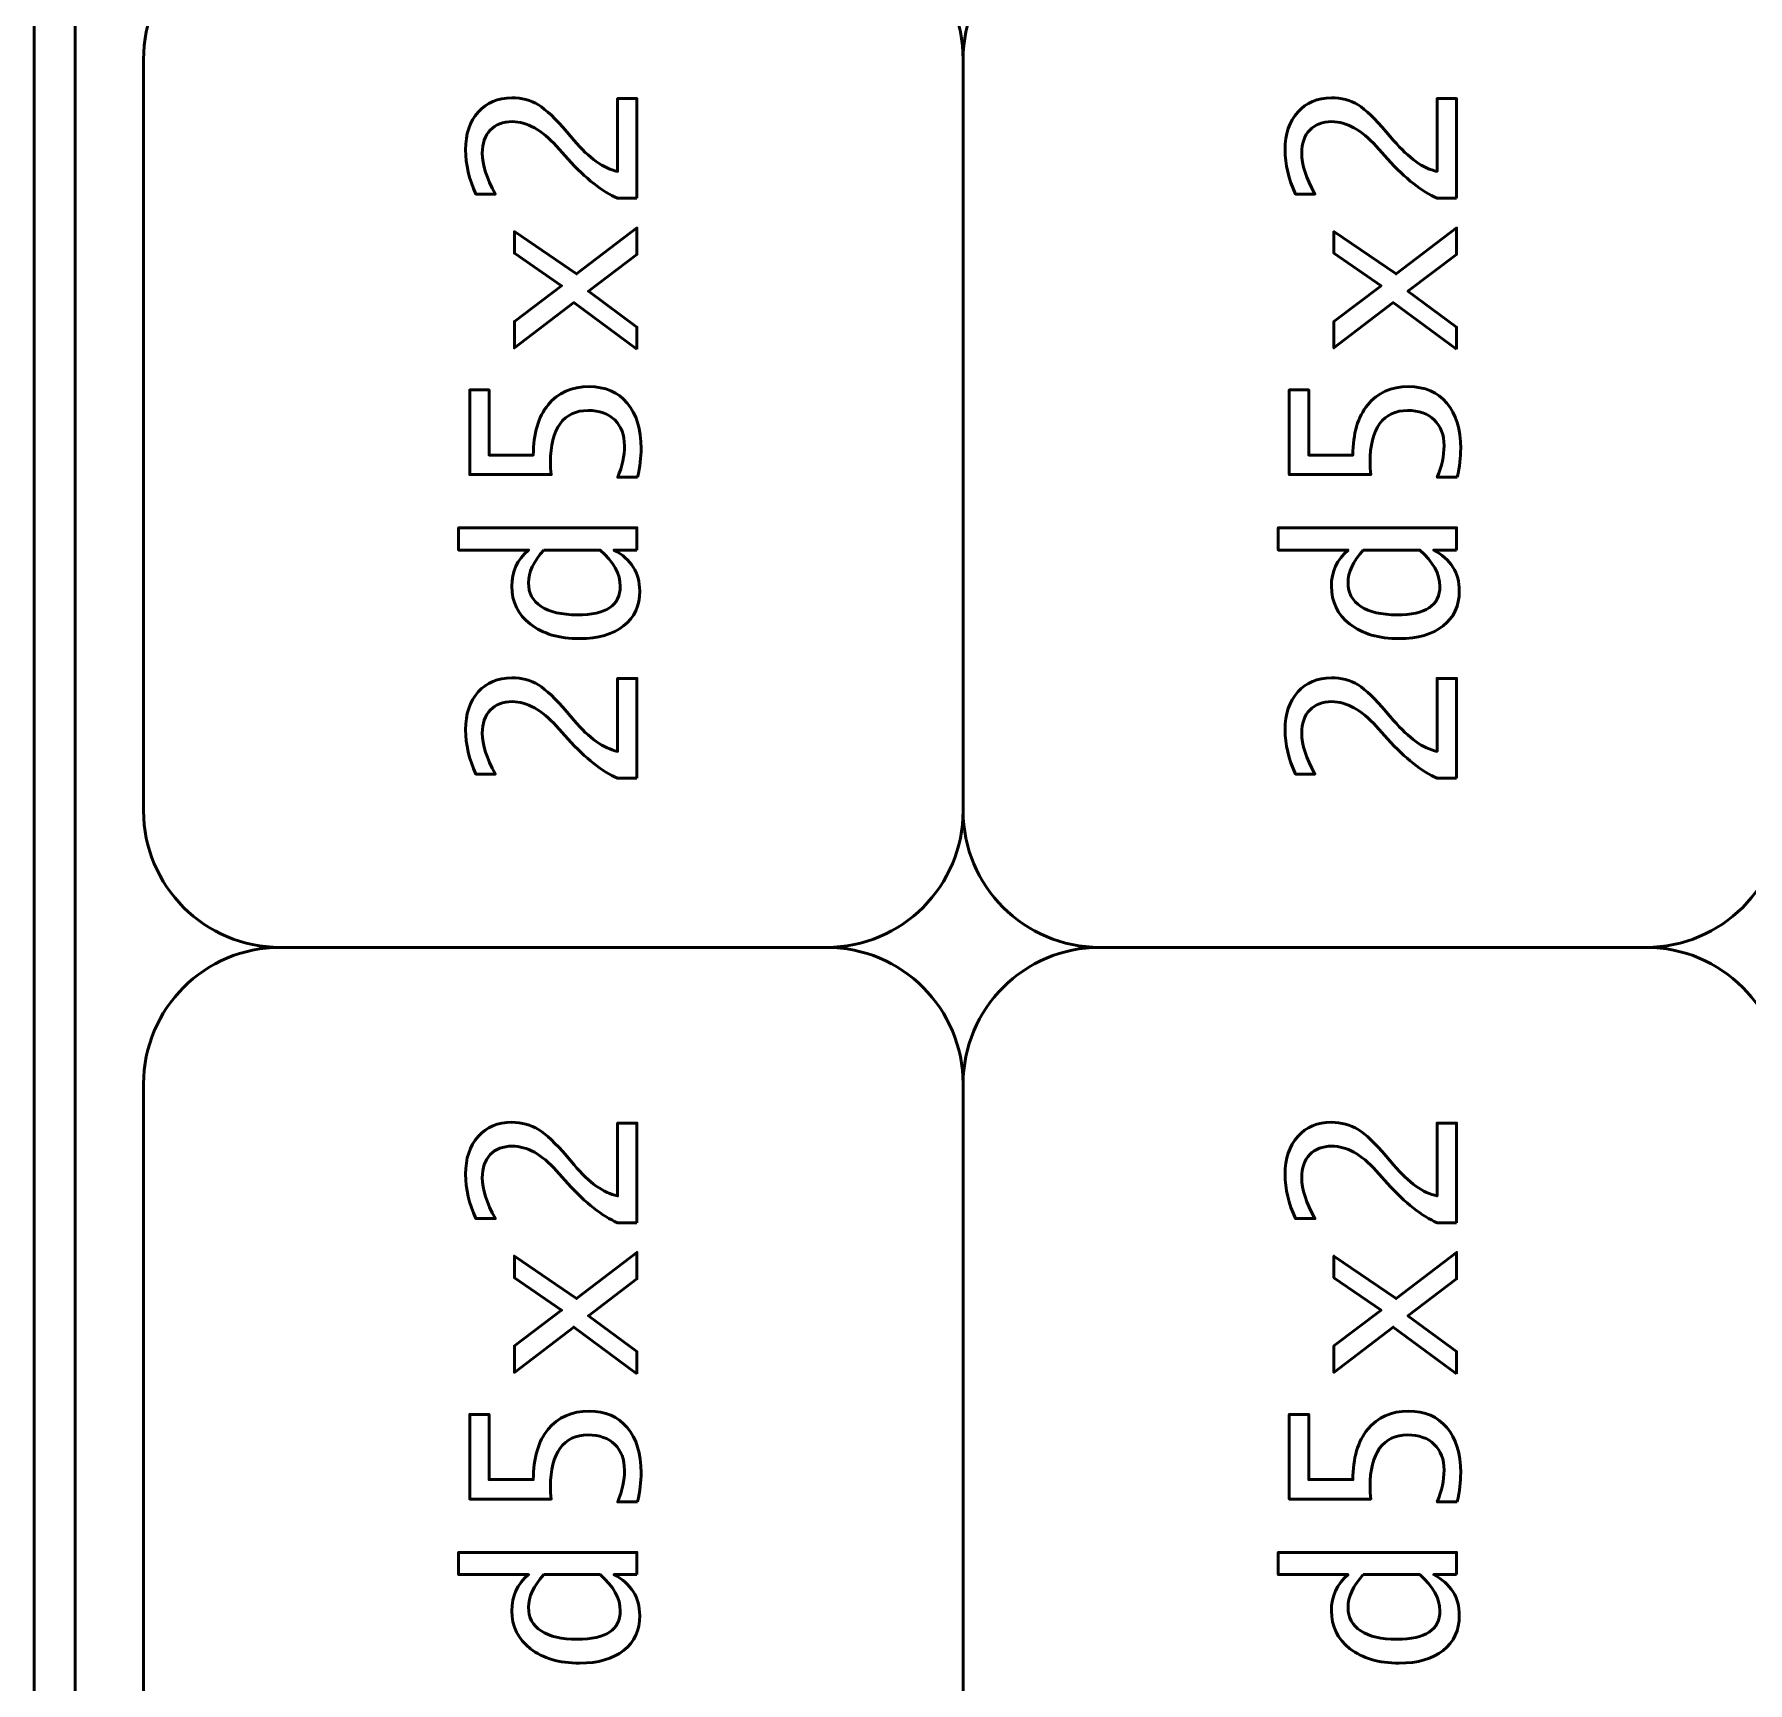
# Model space of a CAD drawing. Header units: centimetres. Extents: x -143 to 63, y -92 to 73.
# Drawn here: x -21.4 to -15.13, y -77.69 to -71.66 of the extents above; entities that cross this region are included whole.
import ezdxf

# ---------------------------------------------------------------- set-up
doc = ezdxf.new("R2010")
doc.units = ezdxf.units.CM
doc.header["$MEASUREMENT"] = 0
doc.layers.add('Layer 1', color=7, linetype='Continuous')

msp = doc.modelspace()

# ---------------------------------------------------------------- linework, layer by layer
at = {"layer": 'Layer 1', "lineweight": 53}
for points in [[(-21.4, -82.5), (-21.4, -82.5), (-21.4, -67.5), (-21.4, -67.5), (-21.4, -67.5), (-21.4, -67.00294), (-20.99706, -66.6), (-20.5, -66.6), (-20.5, -66.6), (-20.5, -66.6), (-9.5, -66.6), (-9.5, -66.6), (-9.5, -66.6), (-9.00294, -66.6), (-8.6, -67.00294), (-8.6, -67.5), (-8.6, -67.5), (-8.6, -67.5), (-8.6, -82.5), (-8.6, -82.5), (-8.6, -82.5), (-8.6, -82.99706), (-9.00294, -83.4), (-9.5, -83.4), (-9.5, -83.4), (-9.5, -83.4), (-20.5, -83.4), (-20.5, -83.4), (-20.5, -83.4), (-20.99706, -83.4), (-21.4, -82.99706), (-21.4, -82.5)], [(-20.45, -83.25), (-20.45, -83.25), (-9.55, -83.25), (-9.55, -83.25), (-9.55, -83.25), (-9.10817, -83.25), (-8.75, -82.89183), (-8.75, -82.45), (-8.75, -82.45), (-8.75, -82.45), (-8.75, -67.55), (-8.75, -67.55), (-8.75, -67.55), (-8.75, -67.10817), (-9.10817, -66.75), (-9.55, -66.75), (-9.55, -66.75), (-9.55, -66.75), (-20.45, -66.75), (-20.45, -66.75), (-20.45, -66.75), (-20.89183, -66.75), (-21.25, -67.10817), (-21.25, -67.55), (-21.25, -67.55), (-21.25, -67.55), (-21.25, -82.45), (-21.25, -82.45), (-21.25, -82.45), (-21.25, -82.89183), (-20.89183, -83.25), (-20.45, -83.25)]]:
    msp.add_open_spline(points, degree=3, knots=[0, 0, 0, 0, 0.1111111, 0.1111111, 0.1111111, 0.1111111, 0.2222222, 0.2222222, 0.2222222, 0.2222222, 0.3333333, 0.3333333, 0.3333333, 0.3333333, 0.4444444, 0.4444444, 0.4444444, 0.4444444, 0.5555556, 0.5555556, 0.5555556, 0.5555556, 0.6666667, 0.6666667, 0.6666667, 0.6666667, 0.7777778, 0.7777778, 0.7777778, 0.7777778, 1, 1, 1, 1], dxfattribs=at)
at = {"layer": 'Layer 1', "color": 4, "lineweight": 53}
for points, knots in [([(-18, -71.75), (-18, -71.75), (-18, -74.5), (-18, -74.5), (-18, -74.5), (-18, -74.77614), (-18.22386, -75), (-18.5, -75), (-18.5, -75), (-18.5, -75), (-20.5, -75), (-20.5, -75), (-20.5, -75), (-20.77614, -75), (-21, -74.77614), (-21, -74.5), (-21, -74.5), (-21, -74.5), (-21, -71.75), (-21, -71.75), (-21, -71.75), (-21, -71.47386), (-20.77614, -71.25), (-20.5, -71.25), (-20.5, -71.25), (-20.5, -71.25), (-18.5, -71.25), (-18.5, -71.25), (-18.5, -71.25), (-18.22386, -71.25), (-18, -71.47386), (-18, -71.75)], [0, 0, 0, 0, 0.1111111, 0.1111111, 0.1111111, 0.1111111, 0.2222222, 0.2222222, 0.2222222, 0.2222222, 0.3333333, 0.3333333, 0.3333333, 0.3333333, 0.4444444, 0.4444444, 0.4444444, 0.4444444, 0.5555556, 0.5555556, 0.5555556, 0.5555556, 0.6666667, 0.6666667, 0.6666667, 0.6666667, 0.7777778, 0.7777778, 0.7777778, 0.7777778, 1, 1, 1, 1]), ([(-15, -71.75), (-15, -71.75), (-15, -74.5), (-15, -74.5), (-15, -74.5), (-15, -74.77614), (-15.22386, -75), (-15.5, -75), (-15.5, -75), (-15.5, -75), (-17.5, -75), (-17.5, -75), (-17.5, -75), (-17.77614, -75), (-18, -74.77614), (-18, -74.5), (-18, -74.5), (-18, -74.5), (-18, -71.75), (-18, -71.75), (-18, -71.75), (-18, -71.47386), (-17.77614, -71.25), (-17.5, -71.25), (-17.5, -71.25), (-17.5, -71.25), (-15.5, -71.25), (-15.5, -71.25), (-15.5, -71.25), (-15.22386, -71.25), (-15, -71.47386), (-15, -71.75)], [0, 0, 0, 0, 0.1111111, 0.1111111, 0.1111111, 0.1111111, 0.2222222, 0.2222222, 0.2222222, 0.2222222, 0.3333333, 0.3333333, 0.3333333, 0.3333333, 0.4444444, 0.4444444, 0.4444444, 0.4444444, 0.5555556, 0.5555556, 0.5555556, 0.5555556, 0.6666667, 0.6666667, 0.6666667, 0.6666667, 0.7777778, 0.7777778, 0.7777778, 0.7777778, 1, 1, 1, 1]), ([(-19.19393, -72.25787), (-19.19393, -72.25787), (-19.26505, -72.25787), (-19.26505, -72.25787), (-19.26505, -72.25787), (-19.32051, -72.23416), (-19.38104, -72.18632), (-19.44638, -72.11421), (-19.44638, -72.11421), (-19.44638, -72.11421), (-19.48815, -72.06765), (-19.48815, -72.06765), (-19.48815, -72.06765), (-19.54262, -72.00768), (-19.59652, -71.97762), (-19.65014, -71.97762), (-19.65014, -71.97762), (-19.68429, -71.97762), (-19.71125, -71.98792), (-19.73086, -72.00838), (-19.73086, -72.00838), (-19.75047, -72.02884), (-19.76035, -72.05721), (-19.76035, -72.09319), (-19.76035, -72.09319), (-19.76035, -72.13524), (-19.74427, -72.18505), (-19.71209, -72.24263), (-19.71209, -72.24263), (-19.71209, -72.24263), (-19.78321, -72.24263), (-19.78321, -72.24263), (-19.78321, -72.24263), (-19.80861, -72.1883), (-19.82131, -72.13425), (-19.82131, -72.08035), (-19.82131, -72.08035), (-19.82131, -72.02306), (-19.80593, -71.97705), (-19.77503, -71.94234), (-19.77503, -71.94234), (-19.74412, -71.90777), (-19.7032, -71.89041), (-19.65212, -71.89041), (-19.65212, -71.89041), (-19.61543, -71.89041), (-19.58283, -71.89916), (-19.55447, -71.91666), (-19.55447, -71.91666), (-19.52597, -71.9343), (-19.49153, -71.96689), (-19.45089, -72.01473), (-19.45089, -72.01473), (-19.45089, -72.01473), (-19.42408, -72.0462), (-19.42408, -72.0462), (-19.42408, -72.0462), (-19.36849, -72.11167), (-19.31557, -72.14949), (-19.26505, -72.15965), (-19.26505, -72.15965), (-19.26505, -72.15965), (-19.26505, -71.89295), (-19.26505, -71.89295), (-19.26505, -71.89295), (-19.26505, -71.89295), (-19.19393, -71.89295), (-19.19393, -71.89295), (-19.19393, -71.89295), (-19.19393, -71.89295), (-19.19393, -72.25787), (-19.19393, -72.25787)], [0, 0, 0, 0, 0.0526316, 0.0526316, 0.0526316, 0.0526316, 0.1052632, 0.1052632, 0.1052632, 0.1052632, 0.1578947, 0.1578947, 0.1578947, 0.1578947, 0.2105263, 0.2105263, 0.2105263, 0.2105263, 0.2631579, 0.2631579, 0.2631579, 0.2631579, 0.3157895, 0.3157895, 0.3157895, 0.3157895, 0.3684211, 0.3684211, 0.3684211, 0.3684211, 0.4210526, 0.4210526, 0.4210526, 0.4210526, 0.4736842, 0.4736842, 0.4736842, 0.4736842, 0.5263158, 0.5263158, 0.5263158, 0.5263158, 0.5789474, 0.5789474, 0.5789474, 0.5789474, 0.6315789, 0.6315789, 0.6315789, 0.6315789, 0.6842105, 0.6842105, 0.6842105, 0.6842105, 0.7368421, 0.7368421, 0.7368421, 0.7368421, 0.7894737, 0.7894737, 0.7894737, 0.7894737, 0.8421053, 0.8421053, 0.8421053, 0.8421053, 0.8947368, 0.8947368, 0.8947368, 0.8947368, 1, 1, 1, 1]), ([(-16.19393, -72.25787), (-16.19393, -72.25787), (-16.26505, -72.25787), (-16.26505, -72.25787), (-16.26505, -72.25787), (-16.32051, -72.23416), (-16.38104, -72.18632), (-16.44638, -72.11421), (-16.44638, -72.11421), (-16.44638, -72.11421), (-16.48815, -72.06765), (-16.48815, -72.06765), (-16.48815, -72.06765), (-16.54262, -72.00768), (-16.59652, -71.97762), (-16.65014, -71.97762), (-16.65014, -71.97762), (-16.68429, -71.97762), (-16.71125, -71.98792), (-16.73086, -72.00838), (-16.73086, -72.00838), (-16.75047, -72.02884), (-16.76035, -72.05721), (-16.76035, -72.09319), (-16.76035, -72.09319), (-16.76035, -72.13524), (-16.74427, -72.18505), (-16.71209, -72.24263), (-16.71209, -72.24263), (-16.71209, -72.24263), (-16.78321, -72.24263), (-16.78321, -72.24263), (-16.78321, -72.24263), (-16.80861, -72.1883), (-16.82131, -72.13425), (-16.82131, -72.08035), (-16.82131, -72.08035), (-16.82131, -72.02306), (-16.80593, -71.97705), (-16.77503, -71.94234), (-16.77503, -71.94234), (-16.74412, -71.90777), (-16.7032, -71.89041), (-16.65212, -71.89041), (-16.65212, -71.89041), (-16.61543, -71.89041), (-16.58283, -71.89916), (-16.55447, -71.91666), (-16.55447, -71.91666), (-16.52597, -71.9343), (-16.49153, -71.96689), (-16.45089, -72.01473), (-16.45089, -72.01473), (-16.45089, -72.01473), (-16.42408, -72.0462), (-16.42408, -72.0462), (-16.42408, -72.0462), (-16.36849, -72.11167), (-16.31557, -72.14949), (-16.26505, -72.15965), (-16.26505, -72.15965), (-16.26505, -72.15965), (-16.26505, -71.89295), (-16.26505, -71.89295), (-16.26505, -71.89295), (-16.26505, -71.89295), (-16.19393, -71.89295), (-16.19393, -71.89295), (-16.19393, -71.89295), (-16.19393, -71.89295), (-16.19393, -72.25787), (-16.19393, -72.25787)], [0, 0, 0, 0, 0.0526316, 0.0526316, 0.0526316, 0.0526316, 0.1052632, 0.1052632, 0.1052632, 0.1052632, 0.1578947, 0.1578947, 0.1578947, 0.1578947, 0.2105263, 0.2105263, 0.2105263, 0.2105263, 0.2631579, 0.2631579, 0.2631579, 0.2631579, 0.3157895, 0.3157895, 0.3157895, 0.3157895, 0.3684211, 0.3684211, 0.3684211, 0.3684211, 0.4210526, 0.4210526, 0.4210526, 0.4210526, 0.4736842, 0.4736842, 0.4736842, 0.4736842, 0.5263158, 0.5263158, 0.5263158, 0.5263158, 0.5789474, 0.5789474, 0.5789474, 0.5789474, 0.6315789, 0.6315789, 0.6315789, 0.6315789, 0.6842105, 0.6842105, 0.6842105, 0.6842105, 0.7368421, 0.7368421, 0.7368421, 0.7368421, 0.7894737, 0.7894737, 0.7894737, 0.7894737, 0.8421053, 0.8421053, 0.8421053, 0.8421053, 0.8947368, 0.8947368, 0.8947368, 0.8947368, 1, 1, 1, 1]), ([(-19.19393, -72.81102), (-19.19393, -72.81102), (-19.42549, -72.64014), (-19.42549, -72.64014), (-19.42549, -72.64014), (-19.42549, -72.64014), (-19.64267, -72.80594), (-19.64267, -72.80594), (-19.64267, -72.80594), (-19.64267, -72.80594), (-19.64267, -72.709), (-19.64267, -72.709), (-19.64267, -72.709), (-19.64267, -72.709), (-19.4698, -72.57805), (-19.4698, -72.57805), (-19.4698, -72.57805), (-19.4698, -72.57805), (-19.64267, -72.45951), (-19.64267, -72.45951), (-19.64267, -72.45951), (-19.64267, -72.45951), (-19.64267, -72.38007), (-19.64267, -72.38007), (-19.64267, -72.38007), (-19.64267, -72.38007), (-19.41505, -72.53529), (-19.41505, -72.53529), (-19.41505, -72.53529), (-19.41505, -72.53529), (-19.19393, -72.36652), (-19.19393, -72.36652), (-19.19393, -72.36652), (-19.19393, -72.36652), (-19.19393, -72.46347), (-19.19393, -72.46347), (-19.19393, -72.46347), (-19.19393, -72.46347), (-19.37173, -72.59865), (-19.37173, -72.59865), (-19.37173, -72.59865), (-19.37173, -72.59865), (-19.19393, -72.72946), (-19.19393, -72.72946), (-19.19393, -72.72946), (-19.19393, -72.72946), (-19.19393, -72.81102), (-19.19393, -72.81102)], [0, 0, 0, 0, 0.0769231, 0.0769231, 0.0769231, 0.0769231, 0.1538462, 0.1538462, 0.1538462, 0.1538462, 0.2307692, 0.2307692, 0.2307692, 0.2307692, 0.3076923, 0.3076923, 0.3076923, 0.3076923, 0.3846154, 0.3846154, 0.3846154, 0.3846154, 0.4615385, 0.4615385, 0.4615385, 0.4615385, 0.5384615, 0.5384615, 0.5384615, 0.5384615, 0.6153846, 0.6153846, 0.6153846, 0.6153846, 0.6923077, 0.6923077, 0.6923077, 0.6923077, 0.7692308, 0.7692308, 0.7692308, 0.7692308, 0.8461538, 0.8461538, 0.8461538, 0.8461538, 1, 1, 1, 1]), ([(-16.19393, -72.81102), (-16.19393, -72.81102), (-16.42549, -72.64014), (-16.42549, -72.64014), (-16.42549, -72.64014), (-16.42549, -72.64014), (-16.64267, -72.80594), (-16.64267, -72.80594), (-16.64267, -72.80594), (-16.64267, -72.80594), (-16.64267, -72.709), (-16.64267, -72.709), (-16.64267, -72.709), (-16.64267, -72.709), (-16.4698, -72.57805), (-16.4698, -72.57805), (-16.4698, -72.57805), (-16.4698, -72.57805), (-16.64267, -72.45951), (-16.64267, -72.45951), (-16.64267, -72.45951), (-16.64267, -72.45951), (-16.64267, -72.38007), (-16.64267, -72.38007), (-16.64267, -72.38007), (-16.64267, -72.38007), (-16.41505, -72.53529), (-16.41505, -72.53529), (-16.41505, -72.53529), (-16.41505, -72.53529), (-16.19393, -72.36652), (-16.19393, -72.36652), (-16.19393, -72.36652), (-16.19393, -72.36652), (-16.19393, -72.46347), (-16.19393, -72.46347), (-16.19393, -72.46347), (-16.19393, -72.46347), (-16.37173, -72.59865), (-16.37173, -72.59865), (-16.37173, -72.59865), (-16.37173, -72.59865), (-16.19393, -72.72946), (-16.19393, -72.72946), (-16.19393, -72.72946), (-16.19393, -72.72946), (-16.19393, -72.81102), (-16.19393, -72.81102)], [0, 0, 0, 0, 0.0769231, 0.0769231, 0.0769231, 0.0769231, 0.1538462, 0.1538462, 0.1538462, 0.1538462, 0.2307692, 0.2307692, 0.2307692, 0.2307692, 0.3076923, 0.3076923, 0.3076923, 0.3076923, 0.3846154, 0.3846154, 0.3846154, 0.3846154, 0.4615385, 0.4615385, 0.4615385, 0.4615385, 0.5384615, 0.5384615, 0.5384615, 0.5384615, 0.6153846, 0.6153846, 0.6153846, 0.6153846, 0.6923077, 0.6923077, 0.6923077, 0.6923077, 0.7692308, 0.7692308, 0.7692308, 0.7692308, 0.8461538, 0.8461538, 0.8461538, 0.8461538, 1, 1, 1, 1]), ([(-19.19139, -73.27952), (-19.19139, -73.27952), (-19.2642, -73.27952), (-19.2642, -73.27952), (-19.2642, -73.27952), (-19.24783, -73.23902), (-19.23965, -73.20063), (-19.23965, -73.16395), (-19.23965, -73.16395), (-19.23965, -73.12387), (-19.2515, -73.09226), (-19.27521, -73.06926), (-19.27521, -73.06926), (-19.29892, -73.04626), (-19.33151, -73.03483), (-19.373, -73.03483), (-19.373, -73.03483), (-19.41759, -73.03483), (-19.45174, -73.05106), (-19.47531, -73.08351), (-19.47531, -73.08351), (-19.49887, -73.11597), (-19.51058, -73.16296), (-19.51058, -73.22434), (-19.51058, -73.22434), (-19.51058, -73.23859), (-19.5096, -73.25369), (-19.50762, -73.26936), (-19.50762, -73.26936), (-19.50762, -73.26936), (-19.80607, -73.26936), (-19.80607, -73.26936), (-19.80607, -73.26936), (-19.80607, -73.26936), (-19.80607, -72.95947), (-19.80607, -72.95947), (-19.80607, -72.95947), (-19.80607, -72.95947), (-19.73495, -72.95947), (-19.73495, -72.95947), (-19.73495, -72.95947), (-19.73495, -72.95947), (-19.73495, -73.19824), (-19.73495, -73.19824), (-19.73495, -73.19824), (-19.73495, -73.19824), (-19.57324, -73.19824), (-19.57324, -73.19824), (-19.57324, -73.19824), (-19.57324, -73.1195), (-19.55518, -73.05811), (-19.51905, -73.01394), (-19.51905, -73.01394), (-19.48307, -72.96978), (-19.43311, -72.94762), (-19.36919, -72.94762), (-19.36919, -72.94762), (-19.30964, -72.94762), (-19.26307, -72.96766), (-19.22935, -73.00774), (-19.22935, -73.00774), (-19.19562, -73.04781), (-19.17869, -73.10313), (-19.17869, -73.17368), (-19.17869, -73.17368), (-19.17869, -73.20515), (-19.18292, -73.24043), (-19.19139, -73.27952)], [0, 0, 0, 0, 0.0555556, 0.0555556, 0.0555556, 0.0555556, 0.1111111, 0.1111111, 0.1111111, 0.1111111, 0.1666667, 0.1666667, 0.1666667, 0.1666667, 0.2222222, 0.2222222, 0.2222222, 0.2222222, 0.2777778, 0.2777778, 0.2777778, 0.2777778, 0.3333333, 0.3333333, 0.3333333, 0.3333333, 0.3888889, 0.3888889, 0.3888889, 0.3888889, 0.4444444, 0.4444444, 0.4444444, 0.4444444, 0.5, 0.5, 0.5, 0.5, 0.5555556, 0.5555556, 0.5555556, 0.5555556, 0.6111111, 0.6111111, 0.6111111, 0.6111111, 0.6666667, 0.6666667, 0.6666667, 0.6666667, 0.7222222, 0.7222222, 0.7222222, 0.7222222, 0.7777778, 0.7777778, 0.7777778, 0.7777778, 0.8333333, 0.8333333, 0.8333333, 0.8333333, 0.8888889, 0.8888889, 0.8888889, 0.8888889, 1, 1, 1, 1]), ([(-16.19139, -73.27952), (-16.19139, -73.27952), (-16.2642, -73.27952), (-16.2642, -73.27952), (-16.2642, -73.27952), (-16.24783, -73.23902), (-16.23965, -73.20063), (-16.23965, -73.16395), (-16.23965, -73.16395), (-16.23965, -73.12387), (-16.2515, -73.09226), (-16.27521, -73.06926), (-16.27521, -73.06926), (-16.29892, -73.04626), (-16.33151, -73.03483), (-16.373, -73.03483), (-16.373, -73.03483), (-16.41759, -73.03483), (-16.45174, -73.05106), (-16.47531, -73.08351), (-16.47531, -73.08351), (-16.49887, -73.11597), (-16.51058, -73.16296), (-16.51058, -73.22434), (-16.51058, -73.22434), (-16.51058, -73.23859), (-16.5096, -73.25369), (-16.50762, -73.26936), (-16.50762, -73.26936), (-16.50762, -73.26936), (-16.80607, -73.26936), (-16.80607, -73.26936), (-16.80607, -73.26936), (-16.80607, -73.26936), (-16.80607, -72.95947), (-16.80607, -72.95947), (-16.80607, -72.95947), (-16.80607, -72.95947), (-16.73495, -72.95947), (-16.73495, -72.95947), (-16.73495, -72.95947), (-16.73495, -72.95947), (-16.73495, -73.19824), (-16.73495, -73.19824), (-16.73495, -73.19824), (-16.73495, -73.19824), (-16.57324, -73.19824), (-16.57324, -73.19824), (-16.57324, -73.19824), (-16.57324, -73.1195), (-16.55518, -73.05811), (-16.51905, -73.01394), (-16.51905, -73.01394), (-16.48307, -72.96978), (-16.43311, -72.94762), (-16.36919, -72.94762), (-16.36919, -72.94762), (-16.30964, -72.94762), (-16.26307, -72.96766), (-16.22935, -73.00774), (-16.22935, -73.00774), (-16.19562, -73.04781), (-16.17869, -73.10313), (-16.17869, -73.17368), (-16.17869, -73.17368), (-16.17869, -73.20515), (-16.18292, -73.24043), (-16.19139, -73.27952)], [0, 0, 0, 0, 0.0555556, 0.0555556, 0.0555556, 0.0555556, 0.1111111, 0.1111111, 0.1111111, 0.1111111, 0.1666667, 0.1666667, 0.1666667, 0.1666667, 0.2222222, 0.2222222, 0.2222222, 0.2222222, 0.2777778, 0.2777778, 0.2777778, 0.2777778, 0.3333333, 0.3333333, 0.3333333, 0.3333333, 0.3888889, 0.3888889, 0.3888889, 0.3888889, 0.4444444, 0.4444444, 0.4444444, 0.4444444, 0.5, 0.5, 0.5, 0.5, 0.5555556, 0.5555556, 0.5555556, 0.5555556, 0.6111111, 0.6111111, 0.6111111, 0.6111111, 0.6666667, 0.6666667, 0.6666667, 0.6666667, 0.7222222, 0.7222222, 0.7222222, 0.7222222, 0.7777778, 0.7777778, 0.7777778, 0.7777778, 0.8333333, 0.8333333, 0.8333333, 0.8333333, 0.8888889, 0.8888889, 0.8888889, 0.8888889, 1, 1, 1, 1]), ([(-19.19393, -73.54566), (-19.19393, -73.54566), (-19.27817, -73.54566), (-19.27817, -73.54566), (-19.27817, -73.54566), (-19.21524, -73.57882), (-19.18377, -73.62877), (-19.18377, -73.69552), (-19.18377, -73.69552), (-19.18377, -73.7497), (-19.20338, -73.79232), (-19.24275, -73.82336), (-19.24275, -73.82336), (-19.28212, -73.85441), (-19.33589, -73.86993), (-19.40405, -73.86993), (-19.40405, -73.86993), (-19.47855, -73.86993), (-19.53852, -73.85229), (-19.58396, -73.81715), (-19.58396, -73.81715), (-19.62926, -73.78188), (-19.65198, -73.73559), (-19.65198, -73.67816), (-19.65198, -73.67816), (-19.65198, -73.62496), (-19.63166, -73.58065), (-19.59088, -73.54566), (-19.59088, -73.54566), (-19.59088, -73.54566), (-19.84671, -73.54566), (-19.84671, -73.54566), (-19.84671, -73.54566), (-19.84671, -73.54566), (-19.84671, -73.46437), (-19.84671, -73.46437), (-19.84671, -73.46437), (-19.84671, -73.46437), (-19.19393, -73.46437), (-19.19393, -73.46437), (-19.19393, -73.46437), (-19.19393, -73.46437), (-19.19393, -73.54566), (-19.19393, -73.54566)], [0, 0, 0, 0, 0.0833333, 0.0833333, 0.0833333, 0.0833333, 0.1666667, 0.1666667, 0.1666667, 0.1666667, 0.25, 0.25, 0.25, 0.25, 0.3333333, 0.3333333, 0.3333333, 0.3333333, 0.4166667, 0.4166667, 0.4166667, 0.4166667, 0.5, 0.5, 0.5, 0.5, 0.5833333, 0.5833333, 0.5833333, 0.5833333, 0.6666667, 0.6666667, 0.6666667, 0.6666667, 0.75, 0.75, 0.75, 0.75, 0.8333333, 0.8333333, 0.8333333, 0.8333333, 1, 1, 1, 1]), ([(-16.19393, -73.54566), (-16.19393, -73.54566), (-16.27817, -73.54566), (-16.27817, -73.54566), (-16.27817, -73.54566), (-16.21524, -73.57882), (-16.18377, -73.62877), (-16.18377, -73.69552), (-16.18377, -73.69552), (-16.18377, -73.7497), (-16.20338, -73.79232), (-16.24275, -73.82336), (-16.24275, -73.82336), (-16.28212, -73.85441), (-16.33589, -73.86993), (-16.40405, -73.86993), (-16.40405, -73.86993), (-16.47855, -73.86993), (-16.53852, -73.85229), (-16.58396, -73.81715), (-16.58396, -73.81715), (-16.62926, -73.78188), (-16.65198, -73.73559), (-16.65198, -73.67816), (-16.65198, -73.67816), (-16.65198, -73.62496), (-16.63166, -73.58065), (-16.59088, -73.54566), (-16.59088, -73.54566), (-16.59088, -73.54566), (-16.84671, -73.54566), (-16.84671, -73.54566), (-16.84671, -73.54566), (-16.84671, -73.54566), (-16.84671, -73.46437), (-16.84671, -73.46437), (-16.84671, -73.46437), (-16.84671, -73.46437), (-16.19393, -73.46437), (-16.19393, -73.46437), (-16.19393, -73.46437), (-16.19393, -73.46437), (-16.19393, -73.54566), (-16.19393, -73.54566)], [0, 0, 0, 0, 0.0833333, 0.0833333, 0.0833333, 0.0833333, 0.1666667, 0.1666667, 0.1666667, 0.1666667, 0.25, 0.25, 0.25, 0.25, 0.3333333, 0.3333333, 0.3333333, 0.3333333, 0.4166667, 0.4166667, 0.4166667, 0.4166667, 0.5, 0.5, 0.5, 0.5, 0.5833333, 0.5833333, 0.5833333, 0.5833333, 0.6666667, 0.6666667, 0.6666667, 0.6666667, 0.75, 0.75, 0.75, 0.75, 0.8333333, 0.8333333, 0.8333333, 0.8333333, 1, 1, 1, 1]), ([(-19.53528, -73.54566), (-19.57239, -73.58785), (-19.59102, -73.62778), (-19.59102, -73.6656), (-19.59102, -73.6656), (-19.59102, -73.70285), (-19.5755, -73.73164), (-19.54431, -73.7521), (-19.54431, -73.7521), (-19.51327, -73.77256), (-19.46924, -73.78272), (-19.41223, -73.78272), (-19.41223, -73.78272), (-19.30738, -73.78272), (-19.25489, -73.74801), (-19.25489, -73.67844), (-19.25489, -73.67844), (-19.25489, -73.63329), (-19.27958, -73.58898), (-19.32883, -73.54566), (-19.32883, -73.54566), (-19.32883, -73.54566), (-19.53528, -73.54566), (-19.53528, -73.54566)], [0, 0, 0, 0, 0.1428571, 0.1428571, 0.1428571, 0.1428571, 0.2857143, 0.2857143, 0.2857143, 0.2857143, 0.4285714, 0.4285714, 0.4285714, 0.4285714, 0.5714286, 0.5714286, 0.5714286, 0.5714286, 0.7142857, 0.7142857, 0.7142857, 0.7142857, 1, 1, 1, 1]), ([(-16.53528, -73.54566), (-16.57239, -73.58785), (-16.59102, -73.62778), (-16.59102, -73.6656), (-16.59102, -73.6656), (-16.59102, -73.70285), (-16.5755, -73.73164), (-16.54431, -73.7521), (-16.54431, -73.7521), (-16.51327, -73.77256), (-16.46924, -73.78272), (-16.41223, -73.78272), (-16.41223, -73.78272), (-16.30738, -73.78272), (-16.25489, -73.74801), (-16.25489, -73.67844), (-16.25489, -73.67844), (-16.25489, -73.63329), (-16.27958, -73.58898), (-16.32883, -73.54566), (-16.32883, -73.54566), (-16.32883, -73.54566), (-16.53528, -73.54566), (-16.53528, -73.54566)], [0, 0, 0, 0, 0.1428571, 0.1428571, 0.1428571, 0.1428571, 0.2857143, 0.2857143, 0.2857143, 0.2857143, 0.4285714, 0.4285714, 0.4285714, 0.4285714, 0.5714286, 0.5714286, 0.5714286, 0.5714286, 0.7142857, 0.7142857, 0.7142857, 0.7142857, 1, 1, 1, 1]), ([(-19.19393, -74.38076), (-19.19393, -74.38076), (-19.26505, -74.38076), (-19.26505, -74.38076), (-19.26505, -74.38076), (-19.32051, -74.35705), (-19.38104, -74.30921), (-19.44638, -74.2371), (-19.44638, -74.2371), (-19.44638, -74.2371), (-19.48815, -74.19054), (-19.48815, -74.19054), (-19.48815, -74.19054), (-19.54262, -74.13057), (-19.59652, -74.10051), (-19.65014, -74.10051), (-19.65014, -74.10051), (-19.68429, -74.10051), (-19.71125, -74.11081), (-19.73086, -74.13127), (-19.73086, -74.13127), (-19.75047, -74.15173), (-19.76035, -74.1801), (-19.76035, -74.21608), (-19.76035, -74.21608), (-19.76035, -74.25813), (-19.74427, -74.30794), (-19.71209, -74.36552), (-19.71209, -74.36552), (-19.71209, -74.36552), (-19.78321, -74.36552), (-19.78321, -74.36552), (-19.78321, -74.36552), (-19.80861, -74.31119), (-19.82131, -74.25714), (-19.82131, -74.20324), (-19.82131, -74.20324), (-19.82131, -74.14595), (-19.80593, -74.09994), (-19.77503, -74.06523), (-19.77503, -74.06523), (-19.74412, -74.03066), (-19.7032, -74.0133), (-19.65212, -74.0133), (-19.65212, -74.0133), (-19.61543, -74.0133), (-19.58283, -74.02205), (-19.55447, -74.03955), (-19.55447, -74.03955), (-19.52597, -74.05719), (-19.49153, -74.08978), (-19.45089, -74.13762), (-19.45089, -74.13762), (-19.45089, -74.13762), (-19.42408, -74.16909), (-19.42408, -74.16909), (-19.42408, -74.16909), (-19.36849, -74.23456), (-19.31557, -74.27238), (-19.26505, -74.28254), (-19.26505, -74.28254), (-19.26505, -74.28254), (-19.26505, -74.01584), (-19.26505, -74.01584), (-19.26505, -74.01584), (-19.26505, -74.01584), (-19.19393, -74.01584), (-19.19393, -74.01584), (-19.19393, -74.01584), (-19.19393, -74.01584), (-19.19393, -74.38076), (-19.19393, -74.38076)], [0, 0, 0, 0, 0.0526316, 0.0526316, 0.0526316, 0.0526316, 0.1052632, 0.1052632, 0.1052632, 0.1052632, 0.1578947, 0.1578947, 0.1578947, 0.1578947, 0.2105263, 0.2105263, 0.2105263, 0.2105263, 0.2631579, 0.2631579, 0.2631579, 0.2631579, 0.3157895, 0.3157895, 0.3157895, 0.3157895, 0.3684211, 0.3684211, 0.3684211, 0.3684211, 0.4210526, 0.4210526, 0.4210526, 0.4210526, 0.4736842, 0.4736842, 0.4736842, 0.4736842, 0.5263158, 0.5263158, 0.5263158, 0.5263158, 0.5789474, 0.5789474, 0.5789474, 0.5789474, 0.6315789, 0.6315789, 0.6315789, 0.6315789, 0.6842105, 0.6842105, 0.6842105, 0.6842105, 0.7368421, 0.7368421, 0.7368421, 0.7368421, 0.7894737, 0.7894737, 0.7894737, 0.7894737, 0.8421053, 0.8421053, 0.8421053, 0.8421053, 0.8947368, 0.8947368, 0.8947368, 0.8947368, 1, 1, 1, 1]), ([(-16.19393, -74.38076), (-16.19393, -74.38076), (-16.26505, -74.38076), (-16.26505, -74.38076), (-16.26505, -74.38076), (-16.32051, -74.35705), (-16.38104, -74.30921), (-16.44638, -74.2371), (-16.44638, -74.2371), (-16.44638, -74.2371), (-16.48815, -74.19054), (-16.48815, -74.19054), (-16.48815, -74.19054), (-16.54262, -74.13057), (-16.59652, -74.10051), (-16.65014, -74.10051), (-16.65014, -74.10051), (-16.68429, -74.10051), (-16.71125, -74.11081), (-16.73086, -74.13127), (-16.73086, -74.13127), (-16.75047, -74.15173), (-16.76035, -74.1801), (-16.76035, -74.21608), (-16.76035, -74.21608), (-16.76035, -74.25813), (-16.74427, -74.30794), (-16.71209, -74.36552), (-16.71209, -74.36552), (-16.71209, -74.36552), (-16.78321, -74.36552), (-16.78321, -74.36552), (-16.78321, -74.36552), (-16.80861, -74.31119), (-16.82131, -74.25714), (-16.82131, -74.20324), (-16.82131, -74.20324), (-16.82131, -74.14595), (-16.80593, -74.09994), (-16.77503, -74.06523), (-16.77503, -74.06523), (-16.74412, -74.03066), (-16.7032, -74.0133), (-16.65212, -74.0133), (-16.65212, -74.0133), (-16.61543, -74.0133), (-16.58283, -74.02205), (-16.55447, -74.03955), (-16.55447, -74.03955), (-16.52597, -74.05719), (-16.49153, -74.08978), (-16.45089, -74.13762), (-16.45089, -74.13762), (-16.45089, -74.13762), (-16.42408, -74.16909), (-16.42408, -74.16909), (-16.42408, -74.16909), (-16.36849, -74.23456), (-16.31557, -74.27238), (-16.26505, -74.28254), (-16.26505, -74.28254), (-16.26505, -74.28254), (-16.26505, -74.01584), (-16.26505, -74.01584), (-16.26505, -74.01584), (-16.26505, -74.01584), (-16.19393, -74.01584), (-16.19393, -74.01584), (-16.19393, -74.01584), (-16.19393, -74.01584), (-16.19393, -74.38076), (-16.19393, -74.38076)], [0, 0, 0, 0, 0.0526316, 0.0526316, 0.0526316, 0.0526316, 0.1052632, 0.1052632, 0.1052632, 0.1052632, 0.1578947, 0.1578947, 0.1578947, 0.1578947, 0.2105263, 0.2105263, 0.2105263, 0.2105263, 0.2631579, 0.2631579, 0.2631579, 0.2631579, 0.3157895, 0.3157895, 0.3157895, 0.3157895, 0.3684211, 0.3684211, 0.3684211, 0.3684211, 0.4210526, 0.4210526, 0.4210526, 0.4210526, 0.4736842, 0.4736842, 0.4736842, 0.4736842, 0.5263158, 0.5263158, 0.5263158, 0.5263158, 0.5789474, 0.5789474, 0.5789474, 0.5789474, 0.6315789, 0.6315789, 0.6315789, 0.6315789, 0.6842105, 0.6842105, 0.6842105, 0.6842105, 0.7368421, 0.7368421, 0.7368421, 0.7368421, 0.7894737, 0.7894737, 0.7894737, 0.7894737, 0.8421053, 0.8421053, 0.8421053, 0.8421053, 0.8947368, 0.8947368, 0.8947368, 0.8947368, 1, 1, 1, 1]), ([(-18, -75.5), (-18, -75.5), (-18, -78.25), (-18, -78.25), (-18, -78.25), (-18, -78.52614), (-18.22386, -78.75), (-18.5, -78.75), (-18.5, -78.75), (-18.5, -78.75), (-20.5, -78.75), (-20.5, -78.75), (-20.5, -78.75), (-20.77614, -78.75), (-21, -78.52614), (-21, -78.25), (-21, -78.25), (-21, -78.25), (-21, -75.5), (-21, -75.5), (-21, -75.5), (-21, -75.22386), (-20.77614, -75), (-20.5, -75), (-20.5, -75), (-20.5, -75), (-18.5, -75), (-18.5, -75), (-18.5, -75), (-18.22386, -75), (-18, -75.22386), (-18, -75.5)], [0, 0, 0, 0, 0.1111111, 0.1111111, 0.1111111, 0.1111111, 0.2222222, 0.2222222, 0.2222222, 0.2222222, 0.3333333, 0.3333333, 0.3333333, 0.3333333, 0.4444444, 0.4444444, 0.4444444, 0.4444444, 0.5555556, 0.5555556, 0.5555556, 0.5555556, 0.6666667, 0.6666667, 0.6666667, 0.6666667, 0.7777778, 0.7777778, 0.7777778, 0.7777778, 1, 1, 1, 1]), ([(-15, -75.5), (-15, -75.5), (-15, -78.25), (-15, -78.25), (-15, -78.25), (-15, -78.52614), (-15.22386, -78.75), (-15.5, -78.75), (-15.5, -78.75), (-15.5, -78.75), (-17.5, -78.75), (-17.5, -78.75), (-17.5, -78.75), (-17.77614, -78.75), (-18, -78.52614), (-18, -78.25), (-18, -78.25), (-18, -78.25), (-18, -75.5), (-18, -75.5), (-18, -75.5), (-18, -75.22386), (-17.77614, -75), (-17.5, -75), (-17.5, -75), (-17.5, -75), (-15.5, -75), (-15.5, -75), (-15.5, -75), (-15.22386, -75), (-15, -75.22386), (-15, -75.5)], [0, 0, 0, 0, 0.1111111, 0.1111111, 0.1111111, 0.1111111, 0.2222222, 0.2222222, 0.2222222, 0.2222222, 0.3333333, 0.3333333, 0.3333333, 0.3333333, 0.4444444, 0.4444444, 0.4444444, 0.4444444, 0.5555556, 0.5555556, 0.5555556, 0.5555556, 0.6666667, 0.6666667, 0.6666667, 0.6666667, 0.7777778, 0.7777778, 0.7777778, 0.7777778, 1, 1, 1, 1]), ([(-19.19393, -76.00787), (-19.19393, -76.00787), (-19.26505, -76.00787), (-19.26505, -76.00787), (-19.26505, -76.00787), (-19.32051, -75.98416), (-19.38104, -75.93632), (-19.44638, -75.86421), (-19.44638, -75.86421), (-19.44638, -75.86421), (-19.48815, -75.81765), (-19.48815, -75.81765), (-19.48815, -75.81765), (-19.54262, -75.75768), (-19.59652, -75.72762), (-19.65014, -75.72762), (-19.65014, -75.72762), (-19.68429, -75.72762), (-19.71125, -75.73792), (-19.73086, -75.75838), (-19.73086, -75.75838), (-19.75047, -75.77884), (-19.76035, -75.80721), (-19.76035, -75.84319), (-19.76035, -75.84319), (-19.76035, -75.88524), (-19.74427, -75.93505), (-19.71209, -75.99263), (-19.71209, -75.99263), (-19.71209, -75.99263), (-19.78321, -75.99263), (-19.78321, -75.99263), (-19.78321, -75.99263), (-19.80861, -75.9383), (-19.82131, -75.88425), (-19.82131, -75.83035), (-19.82131, -75.83035), (-19.82131, -75.77306), (-19.80593, -75.72705), (-19.77503, -75.69234), (-19.77503, -75.69234), (-19.74412, -75.65777), (-19.7032, -75.64041), (-19.65212, -75.64041), (-19.65212, -75.64041), (-19.61543, -75.64041), (-19.58283, -75.64916), (-19.55447, -75.66666), (-19.55447, -75.66666), (-19.52597, -75.6843), (-19.49153, -75.71689), (-19.45089, -75.76473), (-19.45089, -75.76473), (-19.45089, -75.76473), (-19.42408, -75.7962), (-19.42408, -75.7962), (-19.42408, -75.7962), (-19.36849, -75.86167), (-19.31557, -75.89949), (-19.26505, -75.90965), (-19.26505, -75.90965), (-19.26505, -75.90965), (-19.26505, -75.64295), (-19.26505, -75.64295), (-19.26505, -75.64295), (-19.26505, -75.64295), (-19.19393, -75.64295), (-19.19393, -75.64295), (-19.19393, -75.64295), (-19.19393, -75.64295), (-19.19393, -76.00787), (-19.19393, -76.00787)], [0, 0, 0, 0, 0.0526316, 0.0526316, 0.0526316, 0.0526316, 0.1052632, 0.1052632, 0.1052632, 0.1052632, 0.1578947, 0.1578947, 0.1578947, 0.1578947, 0.2105263, 0.2105263, 0.2105263, 0.2105263, 0.2631579, 0.2631579, 0.2631579, 0.2631579, 0.3157895, 0.3157895, 0.3157895, 0.3157895, 0.3684211, 0.3684211, 0.3684211, 0.3684211, 0.4210526, 0.4210526, 0.4210526, 0.4210526, 0.4736842, 0.4736842, 0.4736842, 0.4736842, 0.5263158, 0.5263158, 0.5263158, 0.5263158, 0.5789474, 0.5789474, 0.5789474, 0.5789474, 0.6315789, 0.6315789, 0.6315789, 0.6315789, 0.6842105, 0.6842105, 0.6842105, 0.6842105, 0.7368421, 0.7368421, 0.7368421, 0.7368421, 0.7894737, 0.7894737, 0.7894737, 0.7894737, 0.8421053, 0.8421053, 0.8421053, 0.8421053, 0.8947368, 0.8947368, 0.8947368, 0.8947368, 1, 1, 1, 1]), ([(-16.19393, -76.00787), (-16.19393, -76.00787), (-16.26505, -76.00787), (-16.26505, -76.00787), (-16.26505, -76.00787), (-16.32051, -75.98416), (-16.38104, -75.93632), (-16.44638, -75.86421), (-16.44638, -75.86421), (-16.44638, -75.86421), (-16.48815, -75.81765), (-16.48815, -75.81765), (-16.48815, -75.81765), (-16.54262, -75.75768), (-16.59652, -75.72762), (-16.65014, -75.72762), (-16.65014, -75.72762), (-16.68429, -75.72762), (-16.71125, -75.73792), (-16.73086, -75.75838), (-16.73086, -75.75838), (-16.75047, -75.77884), (-16.76035, -75.80721), (-16.76035, -75.84319), (-16.76035, -75.84319), (-16.76035, -75.88524), (-16.74427, -75.93505), (-16.71209, -75.99263), (-16.71209, -75.99263), (-16.71209, -75.99263), (-16.78321, -75.99263), (-16.78321, -75.99263), (-16.78321, -75.99263), (-16.80861, -75.9383), (-16.82131, -75.88425), (-16.82131, -75.83035), (-16.82131, -75.83035), (-16.82131, -75.77306), (-16.80593, -75.72705), (-16.77503, -75.69234), (-16.77503, -75.69234), (-16.74412, -75.65777), (-16.7032, -75.64041), (-16.65212, -75.64041), (-16.65212, -75.64041), (-16.61543, -75.64041), (-16.58283, -75.64916), (-16.55447, -75.66666), (-16.55447, -75.66666), (-16.52597, -75.6843), (-16.49153, -75.71689), (-16.45089, -75.76473), (-16.45089, -75.76473), (-16.45089, -75.76473), (-16.42408, -75.7962), (-16.42408, -75.7962), (-16.42408, -75.7962), (-16.36849, -75.86167), (-16.31557, -75.89949), (-16.26505, -75.90965), (-16.26505, -75.90965), (-16.26505, -75.90965), (-16.26505, -75.64295), (-16.26505, -75.64295), (-16.26505, -75.64295), (-16.26505, -75.64295), (-16.19393, -75.64295), (-16.19393, -75.64295), (-16.19393, -75.64295), (-16.19393, -75.64295), (-16.19393, -76.00787), (-16.19393, -76.00787)], [0, 0, 0, 0, 0.0526316, 0.0526316, 0.0526316, 0.0526316, 0.1052632, 0.1052632, 0.1052632, 0.1052632, 0.1578947, 0.1578947, 0.1578947, 0.1578947, 0.2105263, 0.2105263, 0.2105263, 0.2105263, 0.2631579, 0.2631579, 0.2631579, 0.2631579, 0.3157895, 0.3157895, 0.3157895, 0.3157895, 0.3684211, 0.3684211, 0.3684211, 0.3684211, 0.4210526, 0.4210526, 0.4210526, 0.4210526, 0.4736842, 0.4736842, 0.4736842, 0.4736842, 0.5263158, 0.5263158, 0.5263158, 0.5263158, 0.5789474, 0.5789474, 0.5789474, 0.5789474, 0.6315789, 0.6315789, 0.6315789, 0.6315789, 0.6842105, 0.6842105, 0.6842105, 0.6842105, 0.7368421, 0.7368421, 0.7368421, 0.7368421, 0.7894737, 0.7894737, 0.7894737, 0.7894737, 0.8421053, 0.8421053, 0.8421053, 0.8421053, 0.8947368, 0.8947368, 0.8947368, 0.8947368, 1, 1, 1, 1]), ([(-19.19393, -76.56102), (-19.19393, -76.56102), (-19.42549, -76.39014), (-19.42549, -76.39014), (-19.42549, -76.39014), (-19.42549, -76.39014), (-19.64267, -76.55594), (-19.64267, -76.55594), (-19.64267, -76.55594), (-19.64267, -76.55594), (-19.64267, -76.459), (-19.64267, -76.459), (-19.64267, -76.459), (-19.64267, -76.459), (-19.4698, -76.32805), (-19.4698, -76.32805), (-19.4698, -76.32805), (-19.4698, -76.32805), (-19.64267, -76.20951), (-19.64267, -76.20951), (-19.64267, -76.20951), (-19.64267, -76.20951), (-19.64267, -76.13007), (-19.64267, -76.13007), (-19.64267, -76.13007), (-19.64267, -76.13007), (-19.41505, -76.28529), (-19.41505, -76.28529), (-19.41505, -76.28529), (-19.41505, -76.28529), (-19.19393, -76.11652), (-19.19393, -76.11652), (-19.19393, -76.11652), (-19.19393, -76.11652), (-19.19393, -76.21347), (-19.19393, -76.21347), (-19.19393, -76.21347), (-19.19393, -76.21347), (-19.37173, -76.34865), (-19.37173, -76.34865), (-19.37173, -76.34865), (-19.37173, -76.34865), (-19.19393, -76.47946), (-19.19393, -76.47946), (-19.19393, -76.47946), (-19.19393, -76.47946), (-19.19393, -76.56102), (-19.19393, -76.56102)], [0, 0, 0, 0, 0.0769231, 0.0769231, 0.0769231, 0.0769231, 0.1538462, 0.1538462, 0.1538462, 0.1538462, 0.2307692, 0.2307692, 0.2307692, 0.2307692, 0.3076923, 0.3076923, 0.3076923, 0.3076923, 0.3846154, 0.3846154, 0.3846154, 0.3846154, 0.4615385, 0.4615385, 0.4615385, 0.4615385, 0.5384615, 0.5384615, 0.5384615, 0.5384615, 0.6153846, 0.6153846, 0.6153846, 0.6153846, 0.6923077, 0.6923077, 0.6923077, 0.6923077, 0.7692308, 0.7692308, 0.7692308, 0.7692308, 0.8461538, 0.8461538, 0.8461538, 0.8461538, 1, 1, 1, 1]), ([(-16.19393, -76.56102), (-16.19393, -76.56102), (-16.42549, -76.39014), (-16.42549, -76.39014), (-16.42549, -76.39014), (-16.42549, -76.39014), (-16.64267, -76.55594), (-16.64267, -76.55594), (-16.64267, -76.55594), (-16.64267, -76.55594), (-16.64267, -76.459), (-16.64267, -76.459), (-16.64267, -76.459), (-16.64267, -76.459), (-16.4698, -76.32805), (-16.4698, -76.32805), (-16.4698, -76.32805), (-16.4698, -76.32805), (-16.64267, -76.20951), (-16.64267, -76.20951), (-16.64267, -76.20951), (-16.64267, -76.20951), (-16.64267, -76.13007), (-16.64267, -76.13007), (-16.64267, -76.13007), (-16.64267, -76.13007), (-16.41505, -76.28529), (-16.41505, -76.28529), (-16.41505, -76.28529), (-16.41505, -76.28529), (-16.19393, -76.11652), (-16.19393, -76.11652), (-16.19393, -76.11652), (-16.19393, -76.11652), (-16.19393, -76.21347), (-16.19393, -76.21347), (-16.19393, -76.21347), (-16.19393, -76.21347), (-16.37173, -76.34865), (-16.37173, -76.34865), (-16.37173, -76.34865), (-16.37173, -76.34865), (-16.19393, -76.47946), (-16.19393, -76.47946), (-16.19393, -76.47946), (-16.19393, -76.47946), (-16.19393, -76.56102), (-16.19393, -76.56102)], [0, 0, 0, 0, 0.0769231, 0.0769231, 0.0769231, 0.0769231, 0.1538462, 0.1538462, 0.1538462, 0.1538462, 0.2307692, 0.2307692, 0.2307692, 0.2307692, 0.3076923, 0.3076923, 0.3076923, 0.3076923, 0.3846154, 0.3846154, 0.3846154, 0.3846154, 0.4615385, 0.4615385, 0.4615385, 0.4615385, 0.5384615, 0.5384615, 0.5384615, 0.5384615, 0.6153846, 0.6153846, 0.6153846, 0.6153846, 0.6923077, 0.6923077, 0.6923077, 0.6923077, 0.7692308, 0.7692308, 0.7692308, 0.7692308, 0.8461538, 0.8461538, 0.8461538, 0.8461538, 1, 1, 1, 1]), ([(-19.19139, -77.02952), (-19.19139, -77.02952), (-19.2642, -77.02952), (-19.2642, -77.02952), (-19.2642, -77.02952), (-19.24783, -76.98902), (-19.23965, -76.95063), (-19.23965, -76.91395), (-19.23965, -76.91395), (-19.23965, -76.87387), (-19.2515, -76.84226), (-19.27521, -76.81926), (-19.27521, -76.81926), (-19.29892, -76.79626), (-19.33151, -76.78483), (-19.373, -76.78483), (-19.373, -76.78483), (-19.41759, -76.78483), (-19.45174, -76.80106), (-19.47531, -76.83351), (-19.47531, -76.83351), (-19.49887, -76.86597), (-19.51058, -76.91296), (-19.51058, -76.97434), (-19.51058, -76.97434), (-19.51058, -76.98859), (-19.5096, -77.00369), (-19.50762, -77.01936), (-19.50762, -77.01936), (-19.50762, -77.01936), (-19.80607, -77.01936), (-19.80607, -77.01936), (-19.80607, -77.01936), (-19.80607, -77.01936), (-19.80607, -76.70947), (-19.80607, -76.70947), (-19.80607, -76.70947), (-19.80607, -76.70947), (-19.73495, -76.70947), (-19.73495, -76.70947), (-19.73495, -76.70947), (-19.73495, -76.70947), (-19.73495, -76.94824), (-19.73495, -76.94824), (-19.73495, -76.94824), (-19.73495, -76.94824), (-19.57324, -76.94824), (-19.57324, -76.94824), (-19.57324, -76.94824), (-19.57324, -76.8695), (-19.55518, -76.80811), (-19.51905, -76.76394), (-19.51905, -76.76394), (-19.48307, -76.71978), (-19.43311, -76.69762), (-19.36919, -76.69762), (-19.36919, -76.69762), (-19.30964, -76.69762), (-19.26307, -76.71766), (-19.22935, -76.75774), (-19.22935, -76.75774), (-19.19562, -76.79781), (-19.17869, -76.85313), (-19.17869, -76.92368), (-19.17869, -76.92368), (-19.17869, -76.95515), (-19.18292, -76.99043), (-19.19139, -77.02952)], [0, 0, 0, 0, 0.0555556, 0.0555556, 0.0555556, 0.0555556, 0.1111111, 0.1111111, 0.1111111, 0.1111111, 0.1666667, 0.1666667, 0.1666667, 0.1666667, 0.2222222, 0.2222222, 0.2222222, 0.2222222, 0.2777778, 0.2777778, 0.2777778, 0.2777778, 0.3333333, 0.3333333, 0.3333333, 0.3333333, 0.3888889, 0.3888889, 0.3888889, 0.3888889, 0.4444444, 0.4444444, 0.4444444, 0.4444444, 0.5, 0.5, 0.5, 0.5, 0.5555556, 0.5555556, 0.5555556, 0.5555556, 0.6111111, 0.6111111, 0.6111111, 0.6111111, 0.6666667, 0.6666667, 0.6666667, 0.6666667, 0.7222222, 0.7222222, 0.7222222, 0.7222222, 0.7777778, 0.7777778, 0.7777778, 0.7777778, 0.8333333, 0.8333333, 0.8333333, 0.8333333, 0.8888889, 0.8888889, 0.8888889, 0.8888889, 1, 1, 1, 1]), ([(-16.19139, -77.02952), (-16.19139, -77.02952), (-16.2642, -77.02952), (-16.2642, -77.02952), (-16.2642, -77.02952), (-16.24783, -76.98902), (-16.23965, -76.95063), (-16.23965, -76.91395), (-16.23965, -76.91395), (-16.23965, -76.87387), (-16.2515, -76.84226), (-16.27521, -76.81926), (-16.27521, -76.81926), (-16.29892, -76.79626), (-16.33151, -76.78483), (-16.373, -76.78483), (-16.373, -76.78483), (-16.41759, -76.78483), (-16.45174, -76.80106), (-16.47531, -76.83351), (-16.47531, -76.83351), (-16.49887, -76.86597), (-16.51058, -76.91296), (-16.51058, -76.97434), (-16.51058, -76.97434), (-16.51058, -76.98859), (-16.5096, -77.00369), (-16.50762, -77.01936), (-16.50762, -77.01936), (-16.50762, -77.01936), (-16.80607, -77.01936), (-16.80607, -77.01936), (-16.80607, -77.01936), (-16.80607, -77.01936), (-16.80607, -76.70947), (-16.80607, -76.70947), (-16.80607, -76.70947), (-16.80607, -76.70947), (-16.73495, -76.70947), (-16.73495, -76.70947), (-16.73495, -76.70947), (-16.73495, -76.70947), (-16.73495, -76.94824), (-16.73495, -76.94824), (-16.73495, -76.94824), (-16.73495, -76.94824), (-16.57324, -76.94824), (-16.57324, -76.94824), (-16.57324, -76.94824), (-16.57324, -76.8695), (-16.55518, -76.80811), (-16.51905, -76.76394), (-16.51905, -76.76394), (-16.48307, -76.71978), (-16.43311, -76.69762), (-16.36919, -76.69762), (-16.36919, -76.69762), (-16.30964, -76.69762), (-16.26307, -76.71766), (-16.22935, -76.75774), (-16.22935, -76.75774), (-16.19562, -76.79781), (-16.17869, -76.85313), (-16.17869, -76.92368), (-16.17869, -76.92368), (-16.17869, -76.95515), (-16.18292, -76.99043), (-16.19139, -77.02952)], [0, 0, 0, 0, 0.0555556, 0.0555556, 0.0555556, 0.0555556, 0.1111111, 0.1111111, 0.1111111, 0.1111111, 0.1666667, 0.1666667, 0.1666667, 0.1666667, 0.2222222, 0.2222222, 0.2222222, 0.2222222, 0.2777778, 0.2777778, 0.2777778, 0.2777778, 0.3333333, 0.3333333, 0.3333333, 0.3333333, 0.3888889, 0.3888889, 0.3888889, 0.3888889, 0.4444444, 0.4444444, 0.4444444, 0.4444444, 0.5, 0.5, 0.5, 0.5, 0.5555556, 0.5555556, 0.5555556, 0.5555556, 0.6111111, 0.6111111, 0.6111111, 0.6111111, 0.6666667, 0.6666667, 0.6666667, 0.6666667, 0.7222222, 0.7222222, 0.7222222, 0.7222222, 0.7777778, 0.7777778, 0.7777778, 0.7777778, 0.8333333, 0.8333333, 0.8333333, 0.8333333, 0.8888889, 0.8888889, 0.8888889, 0.8888889, 1, 1, 1, 1]), ([(-19.19393, -77.29566), (-19.19393, -77.29566), (-19.27817, -77.29566), (-19.27817, -77.29566), (-19.27817, -77.29566), (-19.21524, -77.32882), (-19.18377, -77.37877), (-19.18377, -77.44552), (-19.18377, -77.44552), (-19.18377, -77.4997), (-19.20338, -77.54232), (-19.24275, -77.57336), (-19.24275, -77.57336), (-19.28212, -77.60441), (-19.33589, -77.61993), (-19.40405, -77.61993), (-19.40405, -77.61993), (-19.47855, -77.61993), (-19.53852, -77.60229), (-19.58396, -77.56715), (-19.58396, -77.56715), (-19.62926, -77.53188), (-19.65198, -77.48559), (-19.65198, -77.42816), (-19.65198, -77.42816), (-19.65198, -77.37496), (-19.63166, -77.33065), (-19.59088, -77.29566), (-19.59088, -77.29566), (-19.59088, -77.29566), (-19.84671, -77.29566), (-19.84671, -77.29566), (-19.84671, -77.29566), (-19.84671, -77.29566), (-19.84671, -77.21437), (-19.84671, -77.21437), (-19.84671, -77.21437), (-19.84671, -77.21437), (-19.19393, -77.21437), (-19.19393, -77.21437), (-19.19393, -77.21437), (-19.19393, -77.21437), (-19.19393, -77.29566), (-19.19393, -77.29566)], [0, 0, 0, 0, 0.0833333, 0.0833333, 0.0833333, 0.0833333, 0.1666667, 0.1666667, 0.1666667, 0.1666667, 0.25, 0.25, 0.25, 0.25, 0.3333333, 0.3333333, 0.3333333, 0.3333333, 0.4166667, 0.4166667, 0.4166667, 0.4166667, 0.5, 0.5, 0.5, 0.5, 0.5833333, 0.5833333, 0.5833333, 0.5833333, 0.6666667, 0.6666667, 0.6666667, 0.6666667, 0.75, 0.75, 0.75, 0.75, 0.8333333, 0.8333333, 0.8333333, 0.8333333, 1, 1, 1, 1]), ([(-16.19393, -77.29566), (-16.19393, -77.29566), (-16.27817, -77.29566), (-16.27817, -77.29566), (-16.27817, -77.29566), (-16.21524, -77.32882), (-16.18377, -77.37877), (-16.18377, -77.44552), (-16.18377, -77.44552), (-16.18377, -77.4997), (-16.20338, -77.54232), (-16.24275, -77.57336), (-16.24275, -77.57336), (-16.28212, -77.60441), (-16.33589, -77.61993), (-16.40405, -77.61993), (-16.40405, -77.61993), (-16.47855, -77.61993), (-16.53852, -77.60229), (-16.58396, -77.56715), (-16.58396, -77.56715), (-16.62926, -77.53188), (-16.65198, -77.48559), (-16.65198, -77.42816), (-16.65198, -77.42816), (-16.65198, -77.37496), (-16.63166, -77.33065), (-16.59088, -77.29566), (-16.59088, -77.29566), (-16.59088, -77.29566), (-16.84671, -77.29566), (-16.84671, -77.29566), (-16.84671, -77.29566), (-16.84671, -77.29566), (-16.84671, -77.21437), (-16.84671, -77.21437), (-16.84671, -77.21437), (-16.84671, -77.21437), (-16.19393, -77.21437), (-16.19393, -77.21437), (-16.19393, -77.21437), (-16.19393, -77.21437), (-16.19393, -77.29566), (-16.19393, -77.29566)], [0, 0, 0, 0, 0.0833333, 0.0833333, 0.0833333, 0.0833333, 0.1666667, 0.1666667, 0.1666667, 0.1666667, 0.25, 0.25, 0.25, 0.25, 0.3333333, 0.3333333, 0.3333333, 0.3333333, 0.4166667, 0.4166667, 0.4166667, 0.4166667, 0.5, 0.5, 0.5, 0.5, 0.5833333, 0.5833333, 0.5833333, 0.5833333, 0.6666667, 0.6666667, 0.6666667, 0.6666667, 0.75, 0.75, 0.75, 0.75, 0.8333333, 0.8333333, 0.8333333, 0.8333333, 1, 1, 1, 1]), ([(-19.53528, -77.29566), (-19.57239, -77.33785), (-19.59102, -77.37778), (-19.59102, -77.4156), (-19.59102, -77.4156), (-19.59102, -77.45285), (-19.5755, -77.48164), (-19.54431, -77.5021), (-19.54431, -77.5021), (-19.51327, -77.52256), (-19.46924, -77.53272), (-19.41223, -77.53272), (-19.41223, -77.53272), (-19.30738, -77.53272), (-19.25489, -77.49801), (-19.25489, -77.42844), (-19.25489, -77.42844), (-19.25489, -77.38329), (-19.27958, -77.33898), (-19.32883, -77.29566), (-19.32883, -77.29566), (-19.32883, -77.29566), (-19.53528, -77.29566), (-19.53528, -77.29566)], [0, 0, 0, 0, 0.1428571, 0.1428571, 0.1428571, 0.1428571, 0.2857143, 0.2857143, 0.2857143, 0.2857143, 0.4285714, 0.4285714, 0.4285714, 0.4285714, 0.5714286, 0.5714286, 0.5714286, 0.5714286, 0.7142857, 0.7142857, 0.7142857, 0.7142857, 1, 1, 1, 1]), ([(-16.53528, -77.29566), (-16.57239, -77.33785), (-16.59102, -77.37778), (-16.59102, -77.4156), (-16.59102, -77.4156), (-16.59102, -77.45285), (-16.5755, -77.48164), (-16.54431, -77.5021), (-16.54431, -77.5021), (-16.51327, -77.52256), (-16.46924, -77.53272), (-16.41223, -77.53272), (-16.41223, -77.53272), (-16.30738, -77.53272), (-16.25489, -77.49801), (-16.25489, -77.42844), (-16.25489, -77.42844), (-16.25489, -77.38329), (-16.27958, -77.33898), (-16.32883, -77.29566), (-16.32883, -77.29566), (-16.32883, -77.29566), (-16.53528, -77.29566), (-16.53528, -77.29566)], [0, 0, 0, 0, 0.1428571, 0.1428571, 0.1428571, 0.1428571, 0.2857143, 0.2857143, 0.2857143, 0.2857143, 0.4285714, 0.4285714, 0.4285714, 0.4285714, 0.5714286, 0.5714286, 0.5714286, 0.5714286, 0.7142857, 0.7142857, 0.7142857, 0.7142857, 1, 1, 1, 1])]:
    msp.add_open_spline(points, degree=3, knots=knots, dxfattribs=at)

doc.saveas('drawing.dxf')
